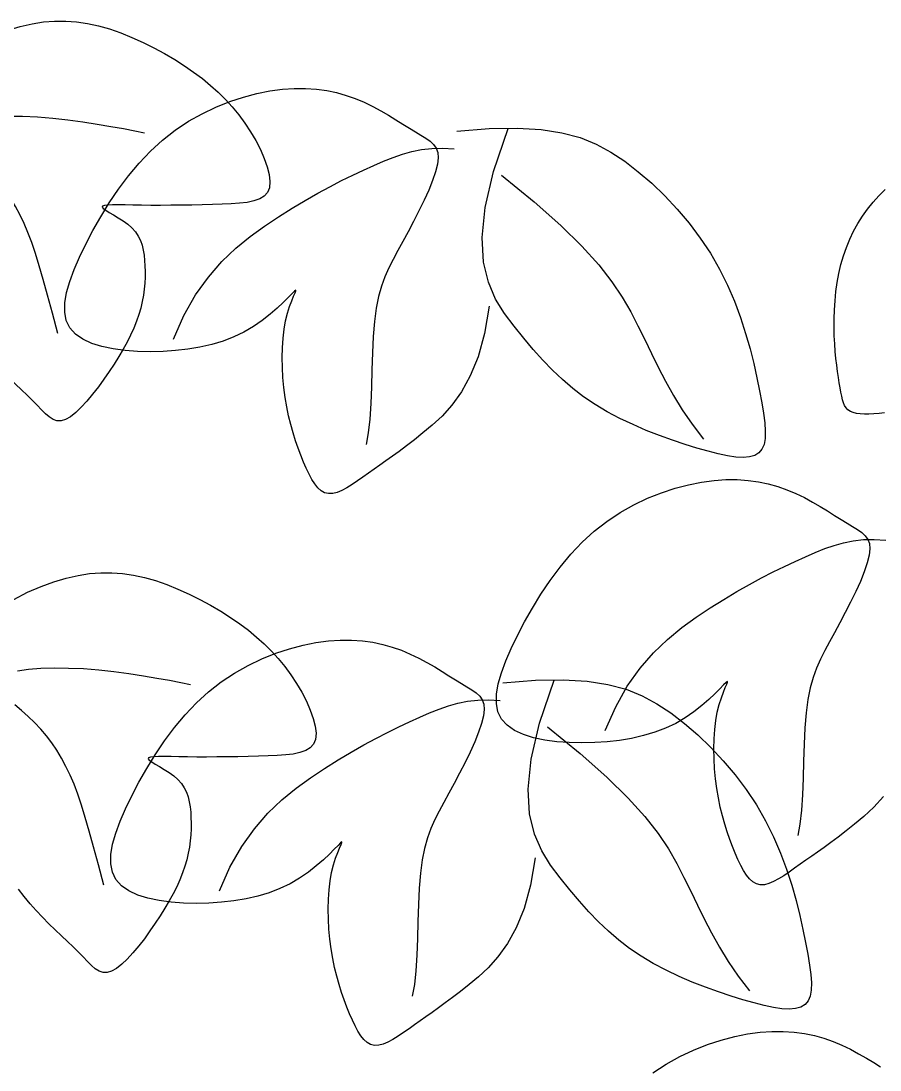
# Model space of a CAD drawing. Header units: millimetres. Extents: x 2 to 5882, y 1831 to 3462.
# Drawn here: x 1063.464 to 1065.036, y 2699.702 to 2701.622 of the extents above; entities that cross this region are included whole.
import ezdxf

# ---------------------------------------------------------------- set-up
doc = ezdxf.new("R2010")
doc.units = ezdxf.units.MM
doc.layers.add('LH', color=94, linetype='Continuous')
doc.layers.add('尺寸标注', color=4, linetype='Continuous')

# ---------------------------------------------------------------- blocks, each defined once
blk = doc.blocks.new('15')
at = {"layer": 'LH', "color": 38}
for p, q in [((-0.8758, 2.2256), (-0.8594, 2.2299)), ((-0.8594, 2.2299), (-0.8435, 2.2331)), ((-0.8435, 2.2331), (-0.8284, 2.2351)), ((-0.8284, 2.2351), (-0.8139, 2.2361)), ((-0.8139, 2.2361), (-0.8001, 2.2362)), ((-0.8001, 2.2362), (-0.7869, 2.2353)), ((-0.7869, 2.2353), (-0.7743, 2.2335)), ((-0.7743, 2.2335), (-0.7622, 2.231)), ((-0.7622, 2.231), (-0.7506, 2.2277)), ((-0.7506, 2.2277), (-0.7394, 2.2237)), ((-0.9095, 2.2133), (-0.8926, 2.2201)), ((-0.8926, 2.2201), (-0.8758, 2.2256)), ((-0.7394, 2.2237), (-0.7286, 2.2192)), ((-0.7286, 2.2192), (-0.7182, 2.2142)), ((-0.9429, 2.196), (-0.9263, 2.2053)), ((-0.9263, 2.2053), (-0.9095, 2.2133)), ((-0.7182, 2.2142), (-0.7083, 2.2089)), ((-0.7083, 2.2089), (-0.6988, 2.2034)), ((-0.6988, 2.2034), (-0.6898, 2.1979)), ((-0.9591, 2.1853), (-0.9429, 2.196)), ((-0.6898, 2.1979), (-0.6813, 2.1926)), ((-0.6813, 2.1926), (-0.6734, 2.1876)), ((-0.9746, 2.1732), (-0.9591, 2.1853)), ((-0.6734, 2.1876), (-0.6661, 2.183)), ((-0.6661, 2.183), (-0.6593, 2.179)), ((-0.6593, 2.179), (-0.6533, 2.1753)), ((-0.6155, 2.1839), (-0.576, 2.1871)), ((-0.576, 2.1871), (-0.542, 2.1878)), ((-0.5708, 2.1347), (-0.5531, 2.1874)), ((-0.542, 2.1878), (-0.5127, 2.1861)), ((-0.5127, 2.1861), (-0.4874, 2.1821)), ((-0.4874, 2.1821), (-0.4653, 2.1761)), ((-0.4653, 2.1761), (-0.4457, 2.1682)), ((-0.9893, 2.1597), (-0.9746, 2.1732)), ((-0.6533, 2.1753), (-0.6481, 2.1717)), ((-0.6481, 2.1717), (-0.6439, 2.1677)), ((-0.6461, 2.1629), (-0.633, 2.1633)), ((-0.6439, 2.1677), (-0.6408, 2.1633)), ((-0.6408, 2.1633), (-0.6388, 2.158)), ((-0.633, 2.1633), (-0.6189, 2.1624)), ((-0.4457, 2.1682), (-0.4278, 2.1585)), ((-1.0031, 2.145), (-0.9893, 2.1597)), ((-0.705, 2.1474), (-0.6934, 2.152)), ((-0.6934, 2.152), (-0.6819, 2.156)), ((-0.6819, 2.156), (-0.6704, 2.1592)), ((-0.6704, 2.1592), (-0.6585, 2.1615)), ((-0.6585, 2.1615), (-0.6461, 2.1629)), ((-0.6382, 2.1516), (-0.6391, 2.1439)), ((-0.6388, 2.158), (-0.6382, 2.1516)), ((-0.4278, 2.1585), (-0.4108, 2.1472)), ((-1.0161, 2.1294), (-1.0031, 2.145)), ((-0.7294, 2.1365), (-0.7169, 2.1422)), ((-0.7169, 2.1422), (-0.705, 2.1474)), ((-0.6391, 2.1439), (-0.6415, 2.1345)), ((-0.4108, 2.1472), (-0.3942, 2.1345)), ((-1.0283, 2.1131), (-1.0161, 2.1294)), ((-0.7562, 2.1236), (-0.7425, 2.1303)), ((-0.7425, 2.1303), (-0.7294, 2.1365)), ((-0.6415, 2.1345), (-0.6452, 2.1238)), ((-0.5809, 2.0907), (-0.5708, 2.1347)), ((-0.561, 2.1302), (-0.5212, 2.0977)), ((-0.3942, 2.1345), (-0.3778, 2.1204)), ((-1.0395, 2.0964), (-1.0283, 2.1131)), ((-0.7852, 2.1082), (-0.7704, 2.1162)), ((-0.7704, 2.1162), (-0.7562, 2.1236)), ((-0.6452, 2.1238), (-0.6499, 2.112)), ((-0.3778, 2.1204), (-0.3619, 2.1052)), ((-0.1007, 2.1052), (-0.093, 2.1128)), ((-0.8166, 2.0899), (-0.8006, 2.0994)), ((-0.8006, 2.0994), (-0.7852, 2.1082)), ((-0.6556, 2.0996), (-0.6618, 2.0868)), ((-0.6499, 2.112), (-0.6556, 2.0996)), ((-0.3619, 2.1052), (-0.3467, 2.0889)), ((-0.1078, 2.0972), (-0.1007, 2.1052)), ((-1.0499, 2.0795), (-1.0395, 2.0964)), ((-0.8332, 2.0795), (-0.8166, 2.0899)), ((-0.6618, 2.0868), (-0.6683, 2.0739)), ((-0.5846, 2.0543), (-0.5809, 2.0907)), ((-0.5212, 2.0977), (-0.4888, 2.0689)), ((-0.3467, 2.0889), (-0.3323, 2.0717)), ((-0.1207, 2.0802), (-0.1145, 2.0889)), ((-0.1145, 2.0889), (-0.1078, 2.0972)), ((-1.0595, 2.0627), (-1.0499, 2.0795)), ((-0.8503, 2.0682), (-0.8332, 2.0795)), ((-0.6683, 2.0739), (-0.675, 2.0613)), ((-0.1264, 2.0712), (-0.1207, 2.0802)), ((-1.0681, 2.0462), (-1.0595, 2.0627)), ((-0.8678, 2.0556), (-0.8503, 2.0682)), ((-0.675, 2.0613), (-0.6815, 2.0494)), ((-0.4888, 2.0689), (-0.4629, 2.0435)), ((-0.3323, 2.0717), (-0.3187, 2.0536)), ((-0.1362, 2.0522), (-0.1316, 2.0619)), ((-0.1316, 2.0619), (-0.1264, 2.0712)), ((-0.8851, 2.0413), (-0.8678, 2.0556)), ((-0.6815, 2.0494), (-0.6877, 2.0382)), ((-0.583, 2.0243), (-0.5846, 2.0543)), ((-0.3187, 2.0536), (-0.3063, 2.035)), ((-0.1403, 2.0422), (-0.1362, 2.0522)), ((-1.0759, 2.0303), (-1.0681, 2.0462)), ((-0.9022, 2.0249), (-0.8851, 2.0413)), ((-0.6877, 2.0382), (-0.6934, 2.0276)), ((-0.4629, 2.0435), (-0.4424, 2.0208)), ((-0.1439, 2.0319), (-0.1403, 2.0422)), ((-1.0825, 2.015), (-1.0759, 2.0303)), ((-0.9186, 2.006), (-0.9022, 2.0249)), ((-0.6934, 2.0276), (-0.6987, 2.0171)), ((-0.5771, 1.9996), (-0.583, 2.0243)), ((-0.3063, 2.035), (-0.2952, 2.0158)), ((-0.147, 2.0213), (-0.1439, 2.0319)), ((-1.0878, 2.0006), (-1.0825, 2.015)), ((-0.6987, 2.0171), (-0.7034, 2.0062)), ((-0.4424, 2.0208), (-0.4263, 2.0002)), ((-0.2952, 2.0158), (-0.2854, 1.9962)), ((-0.1515, 1.9994), (-0.1495, 2.0105)), ((-0.1495, 2.0105), (-0.147, 2.0213)), ((-1.0916, 1.9871), (-1.0878, 2.0006)), ((-0.9342, 1.9841), (-0.9186, 2.006)), ((-0.7034, 2.0062), (-0.7076, 1.9947)), ((-0.5682, 1.9791), (-0.5771, 1.9996)), ((-0.4263, 2.0002), (-0.4137, 1.9814)), ((-0.1531, 1.9882), (-0.1515, 1.9994)), ((-1.0937, 1.9745), (-1.0916, 1.9871)), ((-0.9484, 1.959), (-0.9342, 1.9841)), ((-0.8167, 1.9857), (-0.8213, 1.9809)), ((-0.8136, 1.9887), (-0.8167, 1.9857)), ((-0.8147, 1.9825), (-0.8129, 1.9866)), ((-0.8121, 1.9899), (-0.8136, 1.9887)), ((-0.8129, 1.9866), (-0.812, 1.9891)), ((-0.812, 1.9891), (-0.8121, 1.9899)), ((-0.7076, 1.9947), (-0.7111, 1.9821)), ((-0.2854, 1.9962), (-0.2769, 1.9764)), ((-0.1542, 1.9771), (-0.1531, 1.9882)), ((-1.0939, 1.9631), (-1.0937, 1.9745)), ((-0.8273, 1.9749), (-0.8346, 1.968)), ((-0.8213, 1.9809), (-0.8273, 1.9749)), ((-0.8196, 1.97), (-0.817, 1.9769)), ((-0.817, 1.9769), (-0.8147, 1.9825)), ((-0.7111, 1.9821), (-0.714, 1.9679)), ((-0.5573, 1.9616), (-0.5682, 1.9791)), ((-0.4137, 1.9814), (-0.4034, 1.9637)), ((-0.2769, 1.9764), (-0.2696, 1.9567)), ((-0.1549, 1.966), (-0.1542, 1.9771)), ((-1.092, 1.9528), (-1.0939, 1.9631)), ((-0.9612, 1.9302), (-0.9484, 1.959)), ((-0.8432, 1.9606), (-0.8529, 1.953)), ((-0.8346, 1.968), (-0.8432, 1.9606)), ((-0.8244, 1.9525), (-0.8221, 1.9618)), ((-0.8221, 1.9618), (-0.8196, 1.97)), ((-0.714, 1.9679), (-0.7162, 1.9518)), ((-0.5761, 1.9703), (-0.5818, 1.937)), ((-0.5455, 1.9461), (-0.5573, 1.9616)), ((-0.4034, 1.9637), (-0.3946, 1.9466)), ((-0.1553, 1.9551), (-0.1549, 1.966)), ((-1.0877, 1.9439), (-1.092, 1.9528)), ((-0.8529, 1.953), (-0.8636, 1.9456)), ((-0.8263, 1.9423), (-0.8244, 1.9525)), ((-0.7162, 1.9518), (-0.7176, 1.9335)), ((-0.5339, 1.9315), (-0.5455, 1.9461)), ((-0.3946, 1.9466), (-0.3864, 1.9297)), ((-0.2696, 1.9567), (-0.2633, 1.9373)), ((-0.1553, 1.9445), (-0.1553, 1.9551)), ((-1.0809, 1.9363), (-1.0877, 1.9439)), ((-1.0719, 1.9301), (-1.0809, 1.9363)), ((-0.8876, 1.9329), (-0.9008, 1.9279)), ((-0.8752, 1.9388), (-0.8876, 1.9329)), ((-0.8636, 1.9456), (-0.8752, 1.9388)), ((-0.8275, 1.9314), (-0.8263, 1.9423)), ((-0.7176, 1.9335), (-0.7186, 1.9136)), ((-0.5818, 1.937), (-0.5896, 1.9088)), ((-0.2633, 1.9373), (-0.2579, 1.9184)), ((-0.1551, 1.9343), (-0.1553, 1.9445)), ((-0.1546, 1.9246), (-0.1551, 1.9343)), ((-1.061, 1.9251), (-1.0719, 1.9301)), ((-1.0486, 1.9212), (-1.061, 1.9251)), ((-1.0349, 1.9183), (-1.0486, 1.9212)), ((-0.9289, 1.9204), (-0.9436, 1.918)), ((-0.9146, 1.9237), (-0.9289, 1.9204)), ((-0.9008, 1.9279), (-0.9146, 1.9237)), ((-0.8283, 1.9198), (-0.8275, 1.9314)), ((-0.5223, 1.9177), (-0.5339, 1.9315)), ((-0.3864, 1.9297), (-0.3782, 1.9128)), ((-0.1539, 1.9153), (-0.1546, 1.9246)), ((-1.0203, 1.9164), (-1.0349, 1.9183)), ((-1.005, 1.9153), (-1.0203, 1.9164)), ((-0.9895, 1.9149), (-1.005, 1.9153)), ((-0.974, 1.9152), (-0.9895, 1.9149)), ((-0.9587, 1.9162), (-0.974, 1.9152)), ((-0.9436, 1.918), (-0.9587, 1.9162)), ((-0.8286, 1.9079), (-0.8283, 1.9198)), ((-0.8284, 1.8956), (-0.8286, 1.9079)), ((-0.7186, 1.9136), (-0.7192, 1.8928)), ((-0.5896, 1.9088), (-0.5992, 1.8853)), ((-0.5107, 1.9047), (-0.5223, 1.9177)), ((-0.3782, 1.9128), (-0.3699, 1.8959)), ((-0.2579, 1.9184), (-0.2534, 1.9003)), ((-0.1531, 1.9066), (-0.1539, 1.9153)), ((-0.8277, 1.8833), (-0.8284, 1.8956)), ((-0.4989, 1.8925), (-0.5107, 1.9047)), ((-0.3699, 1.8959), (-0.3611, 1.8789)), ((-0.2534, 1.9003), (-0.2496, 1.8832)), ((-0.1521, 1.8983), (-0.1531, 1.9066)), ((-0.1511, 1.8906), (-0.1521, 1.8983)), ((-0.8266, 1.8711), (-0.8277, 1.8833)), ((-0.7192, 1.8928), (-0.7198, 1.8719)), ((-0.5992, 1.8853), (-0.61, 1.8658)), ((-0.4868, 1.8809), (-0.4989, 1.8925)), ((-0.2496, 1.8832), (-0.2463, 1.8672)), ((-0.15, 1.8835), (-0.1511, 1.8906)), ((-0.149, 1.8769), (-0.15, 1.8835)), ((-0.8251, 1.8592), (-0.8266, 1.8711)), ((-0.7198, 1.8719), (-0.7206, 1.8516)), ((-0.4742, 1.8701), (-0.4868, 1.8809)), ((-0.461, 1.8599), (-0.4742, 1.8701)), ((-0.3611, 1.8789), (-0.3514, 1.8616)), ((-0.148, 1.8709), (-0.149, 1.8769)), ((-0.147, 1.8654), (-0.148, 1.8709)), ((-0.8231, 1.8477), (-0.8251, 1.8592)), ((-0.61, 1.8658), (-0.6216, 1.8496)), ((-0.447, 1.8504), (-0.461, 1.8599)), ((-0.3514, 1.8616), (-0.3407, 1.8441)), ((-0.2463, 1.8672), (-0.2436, 1.8527)), ((-0.1461, 1.8605), (-0.147, 1.8654)), ((-0.1451, 1.8562), (-0.1461, 1.8605)), ((-0.1439, 1.8524), (-0.1451, 1.8562)), ((-0.8208, 1.8367), (-0.8231, 1.8477)), ((-0.7206, 1.8516), (-0.7218, 1.8327)), ((-0.6216, 1.8496), (-0.6336, 1.8363)), ((-0.4321, 1.8416), (-0.447, 1.8504)), ((-0.3407, 1.8441), (-0.3285, 1.8263)), ((-0.2436, 1.8527), (-0.2414, 1.8397)), ((-0.1425, 1.8491), (-0.1439, 1.8524)), ((-0.1406, 1.8463), (-0.1425, 1.8491)), ((-0.1384, 1.844), (-0.1406, 1.8463)), ((-0.1355, 1.8421), (-0.1384, 1.844)), ((-0.8182, 1.8261), (-0.8208, 1.8367)), ((-0.7218, 1.8327), (-0.7236, 1.8158)), ((-0.6336, 1.8363), (-0.6455, 1.8252)), ((-0.4166, 1.8334), (-0.4321, 1.8416)), ((-0.4006, 1.8259), (-0.4166, 1.8334)), ((-0.2414, 1.8397), (-0.24, 1.8281)), ((-0.1321, 1.8406), (-0.1355, 1.8421)), ((-0.1281, 1.8396), (-0.1321, 1.8406)), ((-0.1235, 1.8389), (-0.1281, 1.8396)), ((-0.1184, 1.8386), (-0.1235, 1.8389)), ((-0.1129, 1.8386), (-0.1184, 1.8386)), ((-0.1069, 1.8389), (-0.1129, 1.8386)), ((-0.1005, 1.8395), (-0.1069, 1.8389)), ((-0.0939, 1.8403), (-0.1005, 1.8395)), ((-0.8154, 1.816), (-0.8182, 1.8261)), ((-0.6455, 1.8252), (-0.6569, 1.8158)), ((-0.3844, 1.8189), (-0.4006, 1.8259)), ((-0.3683, 1.8126), (-0.3844, 1.8189)), ((-0.3285, 1.8263), (-0.3145, 1.808)), ((-0.24, 1.8281), (-0.2393, 1.8179)), ((-0.2393, 1.8179), (-0.2396, 1.8091)), ((-0.8123, 1.8063), (-0.8154, 1.816)), ((-0.8091, 1.7972), (-0.8123, 1.8063)), ((-0.7236, 1.8158), (-0.7263, 1.8018)), ((-0.6674, 1.8075), (-0.6771, 1.8)), ((-0.6569, 1.8158), (-0.6674, 1.8075)), ((-0.3525, 1.8069), (-0.3683, 1.8126)), ((-0.3372, 1.8018), (-0.3525, 1.8069)), ((-0.2396, 1.8091), (-0.2408, 1.8018)), ((-0.8058, 1.7885), (-0.8091, 1.7972)), ((-0.686, 1.7933), (-0.6942, 1.7873)), ((-0.6771, 1.8), (-0.686, 1.7933)), ((-0.3226, 1.7973), (-0.3372, 1.8018)), ((-0.3091, 1.7934), (-0.3226, 1.7973)), ((-0.2967, 1.7903), (-0.3091, 1.7934)), ((-0.2433, 1.7959), (-0.247, 1.7914)), ((-0.2408, 1.8018), (-0.2433, 1.7959)), ((-0.8025, 1.7803), (-0.8058, 1.7885)), ((-0.7992, 1.7726), (-0.8025, 1.7803)), ((-0.702, 1.7818), (-0.7093, 1.7766)), ((-0.6942, 1.7873), (-0.702, 1.7818)), ((-0.2853, 1.7879), (-0.2967, 1.7903)), ((-0.2752, 1.7864), (-0.2853, 1.7879)), ((-0.2662, 1.7859), (-0.2752, 1.7864)), ((-0.2585, 1.7865), (-0.2662, 1.7859)), ((-0.2521, 1.7883), (-0.2585, 1.7865)), ((-0.247, 1.7914), (-0.2521, 1.7883)), ((-0.7959, 1.7655), (-0.7992, 1.7726)), ((-0.7233, 1.7668), (-0.7301, 1.7619)), ((-0.7164, 1.7716), (-0.7233, 1.7668)), ((-0.7093, 1.7766), (-0.7164, 1.7716)), ((-0.7925, 1.7591), (-0.7959, 1.7655)), ((-0.7889, 1.7535), (-0.7925, 1.7591)), ((-0.7368, 1.7572), (-0.7433, 1.7528)), ((-0.7301, 1.7619), (-0.7368, 1.7572)), ((-0.3328, 1.7525), (-0.3169, 1.7557)), ((-0.3169, 1.7557), (-0.3018, 1.7578)), ((-0.3018, 1.7578), (-0.2873, 1.7588)), ((-0.2873, 1.7588), (-0.2735, 1.7588)), ((-0.2735, 1.7588), (-0.2603, 1.7579)), ((-0.2603, 1.7579), (-0.2477, 1.7562)), ((-0.2477, 1.7562), (-0.2356, 1.7536)), ((-0.7852, 1.7489), (-0.7889, 1.7535)), ((-0.7811, 1.7453), (-0.7852, 1.7489)), ((-0.7768, 1.7428), (-0.7811, 1.7453)), ((-0.7721, 1.7417), (-0.7768, 1.7428)), ((-0.767, 1.7419), (-0.7721, 1.7417)), ((-0.7616, 1.7432), (-0.767, 1.7419)), ((-0.7558, 1.7456), (-0.7616, 1.7432)), ((-0.7497, 1.7489), (-0.7558, 1.7456)), ((-0.7433, 1.7528), (-0.7497, 1.7489)), ((-0.3829, 1.736), (-0.366, 1.7427)), ((-0.366, 1.7427), (-0.3492, 1.7482)), ((-0.3492, 1.7482), (-0.3328, 1.7525)), ((-0.2356, 1.7536), (-0.224, 1.7503)), ((-0.224, 1.7503), (-0.2128, 1.7464)), ((-0.2128, 1.7464), (-0.202, 1.7418)), ((-0.202, 1.7418), (-0.1916, 1.7368)), ((-0.3997, 1.7279), (-0.3829, 1.736)), ((-0.1916, 1.7368), (-0.1817, 1.7315)), ((-0.1817, 1.7315), (-0.1722, 1.726)), ((-0.4325, 1.7079), (-0.4163, 1.7186)), ((-0.4163, 1.7186), (-0.3997, 1.7279)), ((-0.1722, 1.726), (-0.1632, 1.7206)), ((-0.1632, 1.7206), (-0.1547, 1.7152)), ((-0.1547, 1.7152), (-0.1468, 1.7102)), ((-0.448, 1.6958), (-0.4325, 1.7079)), ((-0.1468, 1.7102), (-0.1395, 1.7057)), ((-0.1395, 1.7057), (-0.1327, 1.7016)), ((-0.4627, 1.6823), (-0.448, 1.6958)), ((-0.1327, 1.7016), (-0.1267, 1.698)), ((-0.1267, 1.698), (-0.1215, 1.6943)), ((-0.1215, 1.6943), (-0.1173, 1.6904)), ((-0.1173, 1.6904), (-0.1142, 1.6859)), ((-0.4765, 1.6677), (-0.4627, 1.6823)), ((-0.1668, 1.6746), (-0.1553, 1.6786)), ((-0.1553, 1.6786), (-0.1438, 1.6818)), ((-0.1438, 1.6818), (-0.1319, 1.6842)), ((-0.1319, 1.6842), (-0.1195, 1.6856)), ((-0.1195, 1.6856), (-0.1064, 1.6859)), ((-0.1142, 1.6859), (-0.1122, 1.6807)), ((-0.1122, 1.6807), (-0.1116, 1.6743)), ((-0.1064, 1.6859), (-0.0923, 1.685)), ((-0.4895, 1.6521), (-0.4765, 1.6677)), ((-0.2028, 1.6591), (-0.1903, 1.6648)), ((-0.1903, 1.6648), (-0.1784, 1.67)), ((-0.1784, 1.67), (-0.1668, 1.6746)), ((-0.1125, 1.6665), (-0.1149, 1.6571)), ((-0.1116, 1.6743), (-0.1125, 1.6665)), ((-0.5017, 1.6358), (-0.4895, 1.6521)), ((-0.2296, 1.6462), (-0.2159, 1.6529)), ((-0.2159, 1.6529), (-0.2028, 1.6591)), ((-0.1149, 1.6571), (-0.1186, 1.6464)), ((-0.2586, 1.6308), (-0.2438, 1.6389)), ((-0.2438, 1.6389), (-0.2296, 1.6462)), ((-0.1186, 1.6464), (-0.1233, 1.6347)), ((-0.5129, 1.619), (-0.5017, 1.6358)), ((-0.274, 1.6221), (-0.2586, 1.6308)), ((-0.1233, 1.6347), (-0.129, 1.6222)), ((-0.5233, 1.6021), (-0.5129, 1.619)), ((-0.29, 1.6125), (-0.274, 1.6221)), ((-0.129, 1.6222), (-0.1352, 1.6094)), ((-0.5329, 1.5853), (-0.5233, 1.6021)), ((-0.3237, 1.5908), (-0.3066, 1.6022)), ((-0.3066, 1.6022), (-0.29, 1.6125)), ((-0.1352, 1.6094), (-0.1417, 1.5965)), ((-0.3411, 1.5782), (-0.3237, 1.5908)), ((-0.1417, 1.5965), (-0.1484, 1.584)), ((-0.5415, 1.5688), (-0.5329, 1.5853)), ((-0.3585, 1.5639), (-0.3411, 1.5782)), ((-0.1484, 1.584), (-0.1549, 1.572)), ((-0.7874, 1.5599), (-0.7722, 1.562)), ((-0.7722, 1.562), (-0.7578, 1.563)), ((-0.7578, 1.563), (-0.744, 1.563)), ((-0.744, 1.563), (-0.7308, 1.5621)), ((-0.7308, 1.5621), (-0.7181, 1.5604)), ((-0.5492, 1.5529), (-0.5415, 1.5688)), ((-0.3756, 1.5475), (-0.3585, 1.5639)), ((-0.1549, 1.572), (-0.1611, 1.5608)), ((-0.8364, 1.5469), (-0.8196, 1.5524)), ((-0.8196, 1.5524), (-0.8032, 1.5567)), ((-0.8032, 1.5567), (-0.7874, 1.5599)), ((-0.7181, 1.5604), (-0.706, 1.5578)), ((-0.706, 1.5578), (-0.6944, 1.5545)), ((-0.6944, 1.5545), (-0.6832, 1.5506)), ((-0.6832, 1.5506), (-0.6724, 1.546)), ((-0.5559, 1.5377), (-0.5492, 1.5529)), ((-0.1668, 1.5502), (-0.1721, 1.5397)), ((-0.1611, 1.5608), (-0.1668, 1.5502)), ((-0.8701, 1.5321), (-0.8533, 1.5402)), ((-0.8533, 1.5402), (-0.8364, 1.5469)), ((-0.6724, 1.546), (-0.662, 1.541)), ((-0.662, 1.541), (-0.6521, 1.5357)), ((-0.5612, 1.5232), (-0.5559, 1.5377)), ((-0.392, 1.5286), (-0.3756, 1.5475)), ((-0.1721, 1.5397), (-0.1768, 1.5289)), ((-0.8867, 1.5228), (-0.8701, 1.5321)), ((-0.6521, 1.5357), (-0.6426, 1.5302)), ((-0.6426, 1.5302), (-0.6336, 1.5248)), ((-0.6336, 1.5248), (-0.6252, 1.5194)), ((-0.565, 1.5097), (-0.5612, 1.5232)), ((-0.4076, 1.5068), (-0.392, 1.5286)), ((-0.1768, 1.5289), (-0.181, 1.5174)), ((-0.9184, 1.5), (-0.9029, 1.5121)), ((-0.9029, 1.5121), (-0.8867, 1.5228)), ((-0.6252, 1.5194), (-0.6173, 1.5144)), ((-0.6173, 1.5144), (-0.6099, 1.5099)), ((-0.5593, 1.5108), (-0.5198, 1.514)), ((-0.5198, 1.514), (-0.4858, 1.5146)), ((-0.5146, 1.4616), (-0.497, 1.5143)), ((-0.4858, 1.5146), (-0.4565, 1.5129)), ((-0.4565, 1.5129), (-0.4312, 1.509)), ((-0.287, 1.5114), (-0.2901, 1.5083)), ((-0.2855, 1.5125), (-0.287, 1.5114)), ((-0.2863, 1.5093), (-0.2854, 1.5118)), ((-0.2854, 1.5118), (-0.2855, 1.5125)), ((-0.181, 1.5174), (-0.1845, 1.5047)), ((-0.9331, 1.4865), (-0.9184, 1.5)), ((-0.6099, 1.5099), (-0.6032, 1.5059)), ((-0.6032, 1.5059), (-0.5971, 1.5022)), ((-0.5971, 1.5022), (-0.592, 1.4985)), ((-0.592, 1.4985), (-0.5877, 1.4946)), ((-0.5671, 1.4971), (-0.565, 1.5097)), ((-0.4312, 1.509), (-0.4092, 1.503)), ((-0.4218, 1.4816), (-0.4076, 1.5068)), ((-0.4092, 1.503), (-0.3896, 1.495)), ((-0.2947, 1.5036), (-0.3007, 1.4976)), ((-0.2901, 1.5083), (-0.2947, 1.5036)), ((-0.2929, 1.4926), (-0.2904, 1.4995)), ((-0.2904, 1.4995), (-0.2881, 1.5051)), ((-0.2881, 1.5051), (-0.2863, 1.5093)), ((-0.1845, 1.5047), (-0.1874, 1.4905)), ((-0.947, 1.4719), (-0.9331, 1.4865)), ((-0.6258, 1.4828), (-0.6142, 1.486)), ((-0.6142, 1.486), (-0.6024, 1.4884)), ((-0.6024, 1.4884), (-0.59, 1.4898)), ((-0.59, 1.4898), (-0.5768, 1.4901)), ((-0.5877, 1.4946), (-0.5846, 1.4901)), ((-0.5846, 1.4901), (-0.5827, 1.4849)), ((-0.5827, 1.4849), (-0.5821, 1.4785)), ((-0.5768, 1.4901), (-0.5627, 1.4892)), ((-0.5673, 1.4857), (-0.5671, 1.4971)), ((-0.5654, 1.4755), (-0.5673, 1.4857)), ((-0.3896, 1.495), (-0.3716, 1.4854)), ((-0.3716, 1.4854), (-0.3547, 1.4741)), ((-0.308, 1.4907), (-0.3166, 1.4832)), ((-0.3007, 1.4976), (-0.308, 1.4907)), ((-0.2955, 1.4844), (-0.2929, 1.4926)), ((-0.1874, 1.4905), (-0.1896, 1.4744)), ((-0.6608, 1.469), (-0.6488, 1.4742)), ((-0.6488, 1.4742), (-0.6372, 1.4788)), ((-0.6372, 1.4788), (-0.6258, 1.4828)), ((-0.5821, 1.4785), (-0.5829, 1.4707)), ((-0.5611, 1.4665), (-0.5654, 1.4755)), ((-0.4346, 1.4528), (-0.4218, 1.4816)), ((-0.3547, 1.4741), (-0.338, 1.4613)), ((-0.3263, 1.4756), (-0.337, 1.4682)), ((-0.3166, 1.4832), (-0.3263, 1.4756)), ((-0.2996, 1.465), (-0.2978, 1.4752)), ((-0.2978, 1.4752), (-0.2955, 1.4844)), ((-0.1896, 1.4744), (-0.191, 1.4561)), ((-0.96, 1.4563), (-0.947, 1.4719)), ((-0.6863, 1.4571), (-0.6733, 1.4633)), ((-0.6733, 1.4633), (-0.6608, 1.469)), ((-0.5853, 1.4613), (-0.589, 1.4506)), ((-0.5829, 1.4707), (-0.5853, 1.4613)), ((-0.5543, 1.459), (-0.5611, 1.4665)), ((-0.5248, 1.4176), (-0.5146, 1.4616)), ((-0.3486, 1.4614), (-0.361, 1.4555)), ((-0.337, 1.4682), (-0.3486, 1.4614)), ((-0.338, 1.4613), (-0.3216, 1.4473)), ((-0.3009, 1.454), (-0.2996, 1.465)), ((-0.9721, 1.44), (-0.96, 1.4563)), ((-0.7142, 1.4431), (-0.7, 1.4504)), ((-0.7, 1.4504), (-0.6863, 1.4571)), ((-0.589, 1.4506), (-0.5938, 1.4389)), ((-0.5453, 1.4527), (-0.5543, 1.459)), ((-0.5344, 1.4477), (-0.5453, 1.4527)), ((-0.522, 1.4438), (-0.5344, 1.4477)), ((-0.5048, 1.457), (-0.465, 1.4245)), ((-0.3742, 1.4505), (-0.388, 1.4464)), ((-0.361, 1.4555), (-0.3742, 1.4505)), ((-0.3216, 1.4473), (-0.3058, 1.432)), ((-0.3017, 1.4425), (-0.3009, 1.454)), ((-0.191, 1.4561), (-0.192, 1.4362)), ((-0.9834, 1.4232), (-0.9721, 1.44)), ((-0.7445, 1.4263), (-0.7291, 1.435)), ((-0.7291, 1.435), (-0.7142, 1.4431)), ((-0.5938, 1.4389), (-0.5994, 1.4264)), ((-0.5083, 1.4409), (-0.522, 1.4438)), ((-0.4936, 1.439), (-0.5083, 1.4409)), ((-0.4784, 1.4379), (-0.4936, 1.439)), ((-0.4629, 1.4376), (-0.4784, 1.4379)), ((-0.4474, 1.4379), (-0.4629, 1.4376)), ((-0.4321, 1.4389), (-0.4474, 1.4379)), ((-0.417, 1.4406), (-0.4321, 1.4389)), ((-0.4023, 1.4431), (-0.417, 1.4406)), ((-0.388, 1.4464), (-0.4023, 1.4431)), ((-0.302, 1.4305), (-0.3017, 1.4425)), ((-0.192, 1.4362), (-0.1926, 1.4154)), ((-0.9938, 1.4063), (-0.9834, 1.4232)), ((-0.7605, 1.4167), (-0.7445, 1.4263)), ((-0.5994, 1.4264), (-0.6056, 1.4136)), ((-0.465, 1.4245), (-0.4327, 1.3958)), ((-0.3058, 1.432), (-0.2905, 1.4157)), ((-0.3018, 1.4183), (-0.302, 1.4305)), ((-0.7771, 1.4064), (-0.7605, 1.4167)), ((-0.6056, 1.4136), (-0.6122, 1.4007)), ((-0.5285, 1.3811), (-0.5248, 1.4176)), ((-0.3011, 1.406), (-0.3018, 1.4183)), ((-0.2905, 1.4157), (-0.2761, 1.3985)), ((-0.1926, 1.4154), (-0.1932, 1.3945)), ((-1.0033, 1.3895), (-0.9938, 1.4063)), ((-0.7942, 1.395), (-0.7771, 1.4064)), ((-0.6122, 1.4007), (-0.6188, 1.3882)), ((-0.4327, 1.3958), (-0.4067, 1.3703)), ((-0.3, 1.3938), (-0.3011, 1.406)), ((-0.2761, 1.3985), (-0.2626, 1.3805)), ((-1.012, 1.373), (-1.0033, 1.3895)), ((-0.829, 1.3681), (-0.8116, 1.3824)), ((-0.8116, 1.3824), (-0.7942, 1.395)), ((-0.6188, 1.3882), (-0.6254, 1.3762)), ((-0.2985, 1.3819), (-0.3, 1.3938)), ((-0.1932, 1.3945), (-0.194, 1.3742)), ((-1.0197, 1.3571), (-1.012, 1.373)), ((-0.6254, 1.3762), (-0.6315, 1.365)), ((-0.5268, 1.3511), (-0.5285, 1.3811)), ((-0.4067, 1.3703), (-0.3862, 1.3476)), ((-0.2965, 1.3704), (-0.2985, 1.3819)), ((-0.2942, 1.3593), (-0.2965, 1.3704)), ((-0.2626, 1.3805), (-0.2502, 1.3618)), ((-0.194, 1.3742), (-0.1952, 1.3553)), ((-0.095, 1.3723), (-0.107, 1.359)), ((-1.0263, 1.3419), (-1.0197, 1.3571)), ((-0.846, 1.3517), (-0.829, 1.3681)), ((-0.6315, 1.365), (-0.6373, 1.3544)), ((-0.2916, 1.3487), (-0.2942, 1.3593)), ((-0.2502, 1.3618), (-0.239, 1.3426)), ((-0.107, 1.359), (-0.1189, 1.3479)), ((-0.8625, 1.3328), (-0.846, 1.3517)), ((-0.6373, 1.3544), (-0.6425, 1.3439)), ((-0.521, 1.3264), (-0.5268, 1.3511)), ((-0.3862, 1.3476), (-0.3701, 1.3271)), ((-0.2888, 1.3386), (-0.2916, 1.3487)), ((-0.1952, 1.3553), (-0.197, 1.3385)), ((-0.1189, 1.3479), (-0.1303, 1.3384)), ((-1.0316, 1.3274), (-1.0263, 1.3419)), ((-0.878, 1.311), (-0.8625, 1.3328)), ((-0.6472, 1.3331), (-0.6514, 1.3216)), ((-0.6425, 1.3439), (-0.6472, 1.3331)), ((-0.2857, 1.329), (-0.2888, 1.3386)), ((-0.239, 1.3426), (-0.2292, 1.323)), ((-0.197, 1.3385), (-0.1996, 1.3245)), ((-0.1303, 1.3384), (-0.1408, 1.3301)), ((-1.0355, 1.3139), (-1.0316, 1.3274)), ((-0.6514, 1.3216), (-0.6549, 1.3089)), ((-0.512, 1.3059), (-0.521, 1.3264)), ((-0.3701, 1.3271), (-0.3575, 1.3082)), ((-0.2825, 1.3198), (-0.2857, 1.329)), ((-0.2792, 1.3111), (-0.2825, 1.3198)), ((-0.2292, 1.323), (-0.2207, 1.3032)), ((-0.1504, 1.3227), (-0.1594, 1.316)), ((-0.1408, 1.3301), (-0.1504, 1.3227)), ((-1.0376, 1.3013), (-1.0355, 1.3139)), ((-0.8923, 1.2858), (-0.878, 1.311)), ((-0.7651, 1.3078), (-0.7711, 1.3018)), ((-0.7605, 1.3125), (-0.7651, 1.3078)), ((-0.7608, 1.3037), (-0.7585, 1.3093)), ((-0.7574, 1.3156), (-0.7605, 1.3125)), ((-0.7585, 1.3093), (-0.7567, 1.3135)), ((-0.7559, 1.3167), (-0.7574, 1.3156)), ((-0.7567, 1.3135), (-0.7558, 1.316)), ((-0.7558, 1.316), (-0.7559, 1.3167)), ((-0.6549, 1.3089), (-0.6578, 1.2947)), ((-0.5011, 1.2884), (-0.512, 1.3059)), ((-0.3575, 1.3082), (-0.3473, 1.2905)), ((-0.2759, 1.3029), (-0.2792, 1.3111)), ((-0.1676, 1.31), (-0.1754, 1.3044)), ((-0.1594, 1.316), (-0.1676, 1.31)), ((-1.0378, 1.2899), (-1.0376, 1.3013)), ((-0.7784, 1.2949), (-0.787, 1.2874)), ((-0.7711, 1.3018), (-0.7784, 1.2949)), ((-0.766, 1.2886), (-0.7634, 1.2968)), ((-0.7634, 1.2968), (-0.7608, 1.3037)), ((-0.6578, 1.2947), (-0.66, 1.2786)), ((-0.52, 1.2972), (-0.5256, 1.2638)), ((-0.2726, 1.2952), (-0.2759, 1.3029)), ((-0.2693, 1.2881), (-0.2726, 1.2952)), ((-0.2207, 1.3032), (-0.2134, 1.2835)), ((-0.1898, 1.2943), (-0.1967, 1.2894)), ((-0.1827, 1.2992), (-0.1898, 1.2943)), ((-0.1754, 1.3044), (-0.1827, 1.2992)), ((-1.0358, 1.2797), (-1.0378, 1.2899)), ((-0.905, 1.257), (-0.8923, 1.2858)), ((-0.787, 1.2874), (-0.7967, 1.2798)), ((-0.7683, 1.2794), (-0.766, 1.2886)), ((-0.4894, 1.2729), (-0.5011, 1.2884)), ((-0.3473, 1.2905), (-0.3385, 1.2735)), ((-0.2659, 1.2817), (-0.2693, 1.2881)), ((-0.2623, 1.2761), (-0.2659, 1.2817)), ((-0.2134, 1.2835), (-0.2071, 1.2641)), ((-0.2035, 1.2846), (-0.2102, 1.2798)), ((-0.1967, 1.2894), (-0.2035, 1.2846)), ((-1.0315, 1.2707), (-1.0358, 1.2797)), ((-1.0247, 1.2632), (-1.0315, 1.2707)), ((-0.8074, 1.2724), (-0.819, 1.2656)), ((-0.7967, 1.2798), (-0.8074, 1.2724)), ((-0.7714, 1.2582), (-0.7701, 1.2692)), ((-0.7701, 1.2692), (-0.7683, 1.2794)), ((-0.66, 1.2786), (-0.6615, 1.2603)), ((-0.4777, 1.2583), (-0.4894, 1.2729)), ((-0.3385, 1.2735), (-0.3302, 1.2566)), ((-0.2585, 1.2715), (-0.2623, 1.2761)), ((-0.2545, 1.2679), (-0.2585, 1.2715)), ((-0.2502, 1.2655), (-0.2545, 1.2679)), ((-0.2291, 1.2683), (-0.235, 1.2659)), ((-0.223, 1.2715), (-0.2291, 1.2683)), ((-0.2167, 1.2754), (-0.223, 1.2715)), ((-0.2102, 1.2798), (-0.2167, 1.2754)), ((-1.0158, 1.2569), (-1.0247, 1.2632)), ((-1.0049, 1.2519), (-1.0158, 1.2569)), ((-0.8446, 1.2547), (-0.8584, 1.2506)), ((-0.8314, 1.2597), (-0.8446, 1.2547)), ((-0.819, 1.2656), (-0.8314, 1.2597)), ((-0.7721, 1.2467), (-0.7714, 1.2582)), ((-0.6615, 1.2603), (-0.6624, 1.2404)), ((-0.5256, 1.2638), (-0.5335, 1.2357)), ((-0.4661, 1.2446), (-0.4777, 1.2583)), ((-0.3302, 1.2566), (-0.3221, 1.2397)), ((-0.2455, 1.2643), (-0.2502, 1.2655)), ((-0.2404, 1.2645), (-0.2455, 1.2643)), ((-0.235, 1.2659), (-0.2404, 1.2645)), ((-0.2071, 1.2641), (-0.2018, 1.2452)), ((-0.9924, 1.248), (-1.0049, 1.2519)), ((-0.9787, 1.2451), (-0.9924, 1.248)), ((-0.9641, 1.2432), (-0.9787, 1.2451)), ((-0.9489, 1.2421), (-0.9641, 1.2432)), ((-0.9334, 1.2418), (-0.9489, 1.2421)), ((-0.9179, 1.2421), (-0.9334, 1.2418)), ((-0.9025, 1.2431), (-0.9179, 1.2421)), ((-0.8875, 1.2448), (-0.9025, 1.2431)), ((-0.8727, 1.2473), (-0.8875, 1.2448)), ((-0.8584, 1.2506), (-0.8727, 1.2473)), ((-0.7724, 1.2347), (-0.7721, 1.2467)), ((-0.4545, 1.2316), (-0.4661, 1.2446)), ((-0.2018, 1.2452), (-0.1972, 1.2271)), ((-0.7722, 1.2225), (-0.7724, 1.2347)), ((-0.6624, 1.2404), (-0.6631, 1.2196)), ((-0.5335, 1.2357), (-0.543, 1.2121)), ((-0.4427, 1.2193), (-0.4545, 1.2316)), ((-0.3221, 1.2397), (-0.3137, 1.2227)), ((-0.7716, 1.2102), (-0.7722, 1.2225)), ((-0.6631, 1.2196), (-0.6637, 1.1987)), ((-0.4306, 1.2078), (-0.4427, 1.2193)), ((-0.3137, 1.2227), (-0.3049, 1.2057)), ((-0.1972, 1.2271), (-0.1934, 1.21)), ((-0.7705, 1.198), (-0.7716, 1.2102)), ((-0.543, 1.2121), (-0.5538, 1.1926)), ((-0.418, 1.1969), (-0.4306, 1.2078)), ((-0.3049, 1.2057), (-0.2953, 1.1884)), ((-0.1934, 1.21), (-0.1902, 1.1941)), ((-0.7689, 1.1861), (-0.7705, 1.198)), ((-0.6637, 1.1987), (-0.6644, 1.1784)), ((-0.5538, 1.1926), (-0.5654, 1.1765)), ((-0.4048, 1.1868), (-0.418, 1.1969)), ((-0.1902, 1.1941), (-0.1874, 1.1796)), ((-0.767, 1.1746), (-0.7689, 1.1861)), ((-0.6644, 1.1784), (-0.6656, 1.1595)), ((-0.3908, 1.1773), (-0.4048, 1.1868)), ((-0.2953, 1.1884), (-0.2845, 1.1709)), ((-0.1874, 1.1796), (-0.1853, 1.1665)), ((-0.7647, 1.1635), (-0.767, 1.1746)), ((-0.5654, 1.1765), (-0.5774, 1.1632)), ((-0.376, 1.1685), (-0.3908, 1.1773)), ((-0.3604, 1.1603), (-0.376, 1.1685)), ((-0.2845, 1.1709), (-0.2723, 1.1531)), ((-0.1853, 1.1665), (-0.1838, 1.1549)), ((-0.7621, 1.1529), (-0.7647, 1.1635)), ((-0.7592, 1.1428), (-0.7621, 1.1529)), ((-0.6656, 1.1595), (-0.6674, 1.1427)), ((-0.5893, 1.1521), (-0.6007, 1.1426)), ((-0.5774, 1.1632), (-0.5893, 1.1521)), ((-0.3444, 1.1527), (-0.3604, 1.1603)), ((-0.3283, 1.1458), (-0.3444, 1.1527)), ((-0.2723, 1.1531), (-0.2584, 1.1349)), ((-0.1838, 1.1549), (-0.1831, 1.1447)), ((-0.7561, 1.1332), (-0.7592, 1.1428)), ((-0.6674, 1.1427), (-0.6701, 1.1287)), ((-0.6007, 1.1426), (-0.6112, 1.1343)), ((-0.3121, 1.1395), (-0.3283, 1.1458)), ((-0.2963, 1.1338), (-0.3121, 1.1395)), ((-0.1831, 1.1447), (-0.1834, 1.136)), ((-0.7529, 1.124), (-0.7561, 1.1332)), ((-0.6209, 1.1269), (-0.6298, 1.1202)), ((-0.6112, 1.1343), (-0.6209, 1.1269)), ((-0.281, 1.1287), (-0.2963, 1.1338)), ((-0.2665, 1.1242), (-0.281, 1.1287)), ((-0.1847, 1.1286), (-0.1871, 1.1227)), ((-0.1834, 1.136), (-0.1847, 1.1286)), ((-0.7497, 1.1153), (-0.7529, 1.124)), ((-0.7463, 1.1071), (-0.7497, 1.1153)), ((-0.6381, 1.1142), (-0.6458, 1.1086)), ((-0.6298, 1.1202), (-0.6381, 1.1142)), ((-0.253, 1.1203), (-0.2665, 1.1242)), ((-0.2405, 1.1171), (-0.253, 1.1203)), ((-0.2292, 1.1147), (-0.2405, 1.1171)), ((-0.219, 1.1132), (-0.2292, 1.1147)), ((-0.1959, 1.1151), (-0.2023, 1.1133)), ((-0.1908, 1.1182), (-0.1959, 1.1151)), ((-0.1871, 1.1227), (-0.1908, 1.1182)), ((-0.743, 1.0994), (-0.7463, 1.1071)), ((-0.6532, 1.1034), (-0.6602, 1.0985)), ((-0.6458, 1.1086), (-0.6532, 1.1034)), ((-0.21, 1.1127), (-0.219, 1.1132)), ((-0.2023, 1.1133), (-0.21, 1.1127)), ((-0.7397, 1.0923), (-0.743, 1.0994)), ((-0.7363, 1.0859), (-0.7397, 1.0923)), ((-0.6739, 1.0888), (-0.6806, 1.084)), ((-0.6671, 1.0936), (-0.6739, 1.0888)), ((-0.6602, 1.0985), (-0.6671, 1.0936)), ((-0.7327, 1.0803), (-0.7363, 1.0859)), ((-0.729, 1.0757), (-0.7327, 1.0803)), ((-0.725, 1.0721), (-0.729, 1.0757)), ((-0.6935, 1.0757), (-0.6996, 1.0725)), ((-0.6871, 1.0796), (-0.6935, 1.0757)), ((-0.6806, 1.084), (-0.6871, 1.0796)), ((-0.293, 1.075), (-0.2766, 1.0794)), ((-0.2766, 1.0794), (-0.2608, 1.0825)), ((-0.2608, 1.0825), (-0.2456, 1.0846)), ((-0.2456, 1.0846), (-0.2311, 1.0856)), ((-0.2311, 1.0856), (-0.2173, 1.0856)), ((-0.2173, 1.0856), (-0.2041, 1.0848)), ((-0.2041, 1.0848), (-0.1915, 1.083)), ((-0.1915, 1.083), (-0.1794, 1.0805)), ((-0.1794, 1.0805), (-0.1678, 1.0772)), ((-0.1678, 1.0772), (-0.1566, 1.0732)), ((-0.7207, 1.0697), (-0.725, 1.0721)), ((-0.716, 1.0685), (-0.7207, 1.0697)), ((-0.7109, 1.0687), (-0.716, 1.0685)), ((-0.7054, 1.0701), (-0.7109, 1.0687)), ((-0.6996, 1.0725), (-0.7054, 1.0701)), ((-0.3435, 1.0548), (-0.3267, 1.0628)), ((-0.3267, 1.0628), (-0.3098, 1.0695)), ((-0.3098, 1.0695), (-0.293, 1.075)), ((-0.1566, 1.0732), (-0.1458, 1.0687)), ((-0.1458, 1.0687), (-0.1354, 1.0637)), ((-0.1354, 1.0637), (-0.1255, 1.0583)), ((-0.3601, 1.0454), (-0.3435, 1.0548)), ((-0.1255, 1.0583), (-0.116, 1.0529)), ((-0.116, 1.0529), (-0.107, 1.0474)), ((-0.3763, 1.0348), (-0.3601, 1.0454)), ((-0.107, 1.0474), (-0.0986, 1.0421))]:
    blk.add_line(p, q, dxfattribs=at)
blk = doc.blocks.new('茶')
at = {"layer": 'LH'}
for p, q in [((-0.5048, 0.4494), (-0.5178, 0.4463)), ((-0.4916, 0.4514), (-0.5048, 0.4494)), ((-0.4782, 0.4525), (-0.4916, 0.4514)), ((-0.4645, 0.4525), (-0.4782, 0.4525)), ((-0.4504, 0.4515), (-0.4645, 0.4525)), ((-0.4357, 0.4494), (-0.4504, 0.4515)), ((-0.4204, 0.4463), (-0.4357, 0.4494)), ((-0.5441, 0.4373), (-0.5574, 0.4314)), ((-0.5309, 0.4422), (-0.5441, 0.4373)), ((-0.5178, 0.4463), (-0.5309, 0.4422)), ((-0.4043, 0.442), (-0.4204, 0.4463)), ((-0.3874, 0.4363), (-0.4043, 0.442)), ((-0.3697, 0.4289), (-0.3874, 0.4363)), ((-0.5705, 0.4248), (-0.5835, 0.4176)), ((-0.5574, 0.4314), (-0.5705, 0.4248)), ((-0.5962, 0.4099), (-0.6085, 0.4018)), ((-0.5835, 0.4176), (-0.5962, 0.4099)), ((-0.6085, 0.4018), (-0.6203, 0.3934)), ((-0.6315, 0.3849), (-0.642, 0.3762)), ((-0.6203, 0.3934), (-0.6315, 0.3849)), ((-0.642, 0.3762), (-0.6519, 0.3675)), ((-0.6612, 0.3585), (-0.6698, 0.3494)), ((-0.6519, 0.3675), (-0.6612, 0.3585)), ((-0.6698, 0.3494), (-0.6779, 0.3399)), ((-0.6779, 0.3399), (-0.6854, 0.3301)), ((-0.466, 0.3346), (-0.4843, 0.331)), ((-0.4476, 0.3376), (-0.466, 0.3346)), ((-0.4295, 0.3399), (-0.4476, 0.3376)), ((-0.4121, 0.3415), (-0.4295, 0.3399)), ((-0.3956, 0.3424), (-0.4121, 0.3415)), ((-0.3805, 0.3425), (-0.3956, 0.3424)), ((-0.3673, 0.3418), (-0.3805, 0.3425)), ((-0.6854, 0.3301), (-0.6924, 0.3199)), ((-0.5196, 0.3229), (-0.5359, 0.3187)), ((-0.5023, 0.3271), (-0.5196, 0.3229)), ((-0.4843, 0.331), (-0.5023, 0.3271)), ((-0.699, 0.3092), (-0.705, 0.2981)), ((-0.6924, 0.3199), (-0.699, 0.3092)), ((-0.5645, 0.3109), (-0.5762, 0.3076)), ((-0.551, 0.3147), (-0.5645, 0.3109)), ((-0.5359, 0.3187), (-0.551, 0.3147)), ((-0.705, 0.2981), (-0.7105, 0.2867)), ((-0.368, 0.2931), (-0.3605, 0.3006)), ((-0.7105, 0.2867), (-0.7152, 0.2753)), ((-0.3827, 0.277), (-0.3755, 0.2852)), ((-0.3755, 0.2852), (-0.368, 0.2931)), ((-0.7152, 0.2753), (-0.7191, 0.2642)), ((-0.3894, 0.2685), (-0.3827, 0.277)), ((-0.7191, 0.2642), (-0.7219, 0.2537)), ((-0.4014, 0.2506), (-0.3956, 0.2598)), ((-0.3956, 0.2598), (-0.3894, 0.2685)), ((-0.7235, 0.244), (-0.7237, 0.2354)), ((-0.7219, 0.2537), (-0.7235, 0.244)), ((-0.4068, 0.2411), (-0.4014, 0.2506)), ((-0.7237, 0.2354), (-0.7224, 0.2281)), ((-0.4163, 0.2206), (-0.4118, 0.2311)), ((-0.4118, 0.2311), (-0.4068, 0.2411)), ((-0.7224, 0.2281), (-0.7196, 0.2225)), ((-0.7196, 0.2225), (-0.7152, 0.2183)), ((-0.7152, 0.2183), (-0.7094, 0.2154)), ((-0.6008, 0.2167), (-0.5883, 0.2176)), ((-0.5883, 0.2176), (-0.5764, 0.2186)), ((-0.5764, 0.2186), (-0.5651, 0.2197)), ((-0.5651, 0.2197), (-0.5546, 0.2207)), ((-0.5546, 0.2207), (-0.5452, 0.2217)), ((-0.5452, 0.2217), (-0.5368, 0.2225)), ((-0.5368, 0.2225), (-0.5298, 0.2231)), ((-0.5298, 0.2231), (-0.5242, 0.2233)), ((-0.5242, 0.2233), (-0.5201, 0.2232)), ((-0.5183, 0.2196), (-0.5211, 0.2172)), ((-0.5201, 0.2232), (-0.5176, 0.2226)), ((-0.517, 0.2214), (-0.5183, 0.2196)), ((-0.5176, 0.2226), (-0.517, 0.2214)), ((-0.4205, 0.2096), (-0.4163, 0.2206)), ((-0.7094, 0.2154), (-0.7022, 0.2135)), ((-0.7022, 0.2135), (-0.6939, 0.2125)), ((-0.6939, 0.2125), (-0.6846, 0.2122)), ((-0.6846, 0.2122), (-0.6743, 0.2124)), ((-0.6743, 0.2124), (-0.6631, 0.2128)), ((-0.6631, 0.2128), (-0.6513, 0.2134)), ((-0.6513, 0.2134), (-0.6389, 0.2141)), ((-0.6389, 0.2141), (-0.6263, 0.2149)), ((-0.6263, 0.2149), (-0.6135, 0.2158)), ((-0.6135, 0.2158), (-0.6008, 0.2167)), ((-0.5355, 0.2069), (-0.5411, 0.2027)), ((-0.5301, 0.2108), (-0.5355, 0.2069)), ((-0.5252, 0.2143), (-0.5301, 0.2108)), ((-0.5211, 0.2172), (-0.5252, 0.2143)), ((-0.4243, 0.1981), (-0.4205, 0.2096)), ((-0.5511, 0.1931), (-0.555, 0.188)), ((-0.5464, 0.198), (-0.5511, 0.1931)), ((-0.5411, 0.2027), (-0.5464, 0.198)), ((-0.4278, 0.1856), (-0.4243, 0.1981)), ((-0.558, 0.1826), (-0.5602, 0.1769)), ((-0.555, 0.188), (-0.558, 0.1826)), ((-0.4312, 0.1719), (-0.4278, 0.1856)), ((-0.5617, 0.1711), (-0.5627, 0.165)), ((-0.5602, 0.1769), (-0.5617, 0.1711)), ((-0.4346, 0.1566), (-0.4312, 0.1719)), ((-0.5632, 0.1588), (-0.5633, 0.1523)), ((-0.5627, 0.165), (-0.5632, 0.1588)), ((-0.4381, 0.1393), (-0.4346, 0.1566)), ((-0.5633, 0.1523), (-0.5631, 0.1457)), ((-0.5631, 0.1457), (-0.5627, 0.1389)), ((-0.5627, 0.1389), (-0.5621, 0.1319)), ((-0.5621, 0.1319), (-0.5611, 0.1248)), ((-0.4418, 0.1198), (-0.4381, 0.1393)), ((-0.5611, 0.1248), (-0.5599, 0.1175)), ((-0.5599, 0.1175), (-0.5582, 0.11)), ((-0.4458, 0.0975), (-0.4418, 0.1198)), ((-0.5582, 0.11), (-0.5562, 0.1025)), ((-0.5562, 0.1025), (-0.5537, 0.0948)), ((-0.5537, 0.0948), (-0.5507, 0.087)), ((-0.4504, 0.0723), (-0.4458, 0.0975)), ((-0.5507, 0.087), (-0.5472, 0.0791)), ((-0.5472, 0.0791), (-0.5432, 0.0711)), ((-0.5432, 0.0711), (-0.5387, 0.063)), ((-0.3588, 0.0572), (-0.3523, 0.0665)), ((-0.3523, 0.0665), (-0.3463, 0.0761)), ((-0.5387, 0.063), (-0.5336, 0.0548)), ((-0.5336, 0.0548), (-0.5281, 0.0465)), ((-0.3655, 0.0482), (-0.3588, 0.0572)), ((-0.5281, 0.0465), (-0.5222, 0.038)), ((-0.3796, 0.031), (-0.3725, 0.0394)), ((-0.3725, 0.0394), (-0.3655, 0.0482)), ((-0.5222, 0.038), (-0.5158, 0.0294)), ((-0.5158, 0.0294), (-0.5089, 0.0207)), ((-0.3867, 0.0229), (-0.3796, 0.031)), ((-0.5089, 0.0207), (-0.5017, 0.0119)), ((-0.4004, 0.0076), (-0.3937, 0.0151)), ((-0.3937, 0.0151), (-0.3867, 0.0229)), ((-0.5017, 0.0119), (-0.4942, 0.0031)), ((-0.4942, 0.0031), (-0.4865, -0.0052)), ((-0.4125, -0.0064), (-0.4067, 0.0005)), ((-0.4067, 0.0005), (-0.4004, 0.0076)), ((-0.4865, -0.0052), (-0.4788, -0.013)), ((-0.4178, -0.0128), (-0.4125, -0.0064)), ((-0.4788, -0.013), (-0.4713, -0.0199)), ((-0.4713, -0.0199), (-0.4641, -0.0258)), ((-0.4314, -0.0284), (-0.4271, -0.0241)), ((-0.4271, -0.0241), (-0.4226, -0.0188)), ((-0.4226, -0.0188), (-0.4178, -0.0128)), ((-0.4641, -0.0258), (-0.4573, -0.0302)), ((-0.4573, -0.0302), (-0.4511, -0.0331)), ((-0.4511, -0.0331), (-0.4455, -0.0342)), ((-0.4455, -0.0342), (-0.4405, -0.0337)), ((-0.4405, -0.0337), (-0.4359, -0.0317)), ((-0.4359, -0.0317), (-0.4314, -0.0284))]:
    blk.add_line(p, q, dxfattribs=at)
blk = doc.blocks.new('茶1')
at = {"layer": '尺寸标注'}
for p in [(-0.0841, 0.7079), (-0.0841, 0.0324)]:
    blk.add_blockref('茶', p, dxfattribs=at)

msp = doc.modelspace()

# ---------------------------------------------------------------- block references
at = {"layer": '尺寸标注', "xscale": -1.499999999980944, "yscale": 1.5, "zscale": 1.5, "rotation": 4.769924570327086}
msp.add_blockref('茶1', (1062.82957, 2699.81671), dxfattribs=at)
at = {"layer": '尺寸标注', "color": 3, "xscale": 1.5, "yscale": 1.5, "zscale": 1.5}
msp.add_blockref('15', (1065.18464, 2698.14388), dxfattribs=at)

doc.saveas('drawing.dxf')
